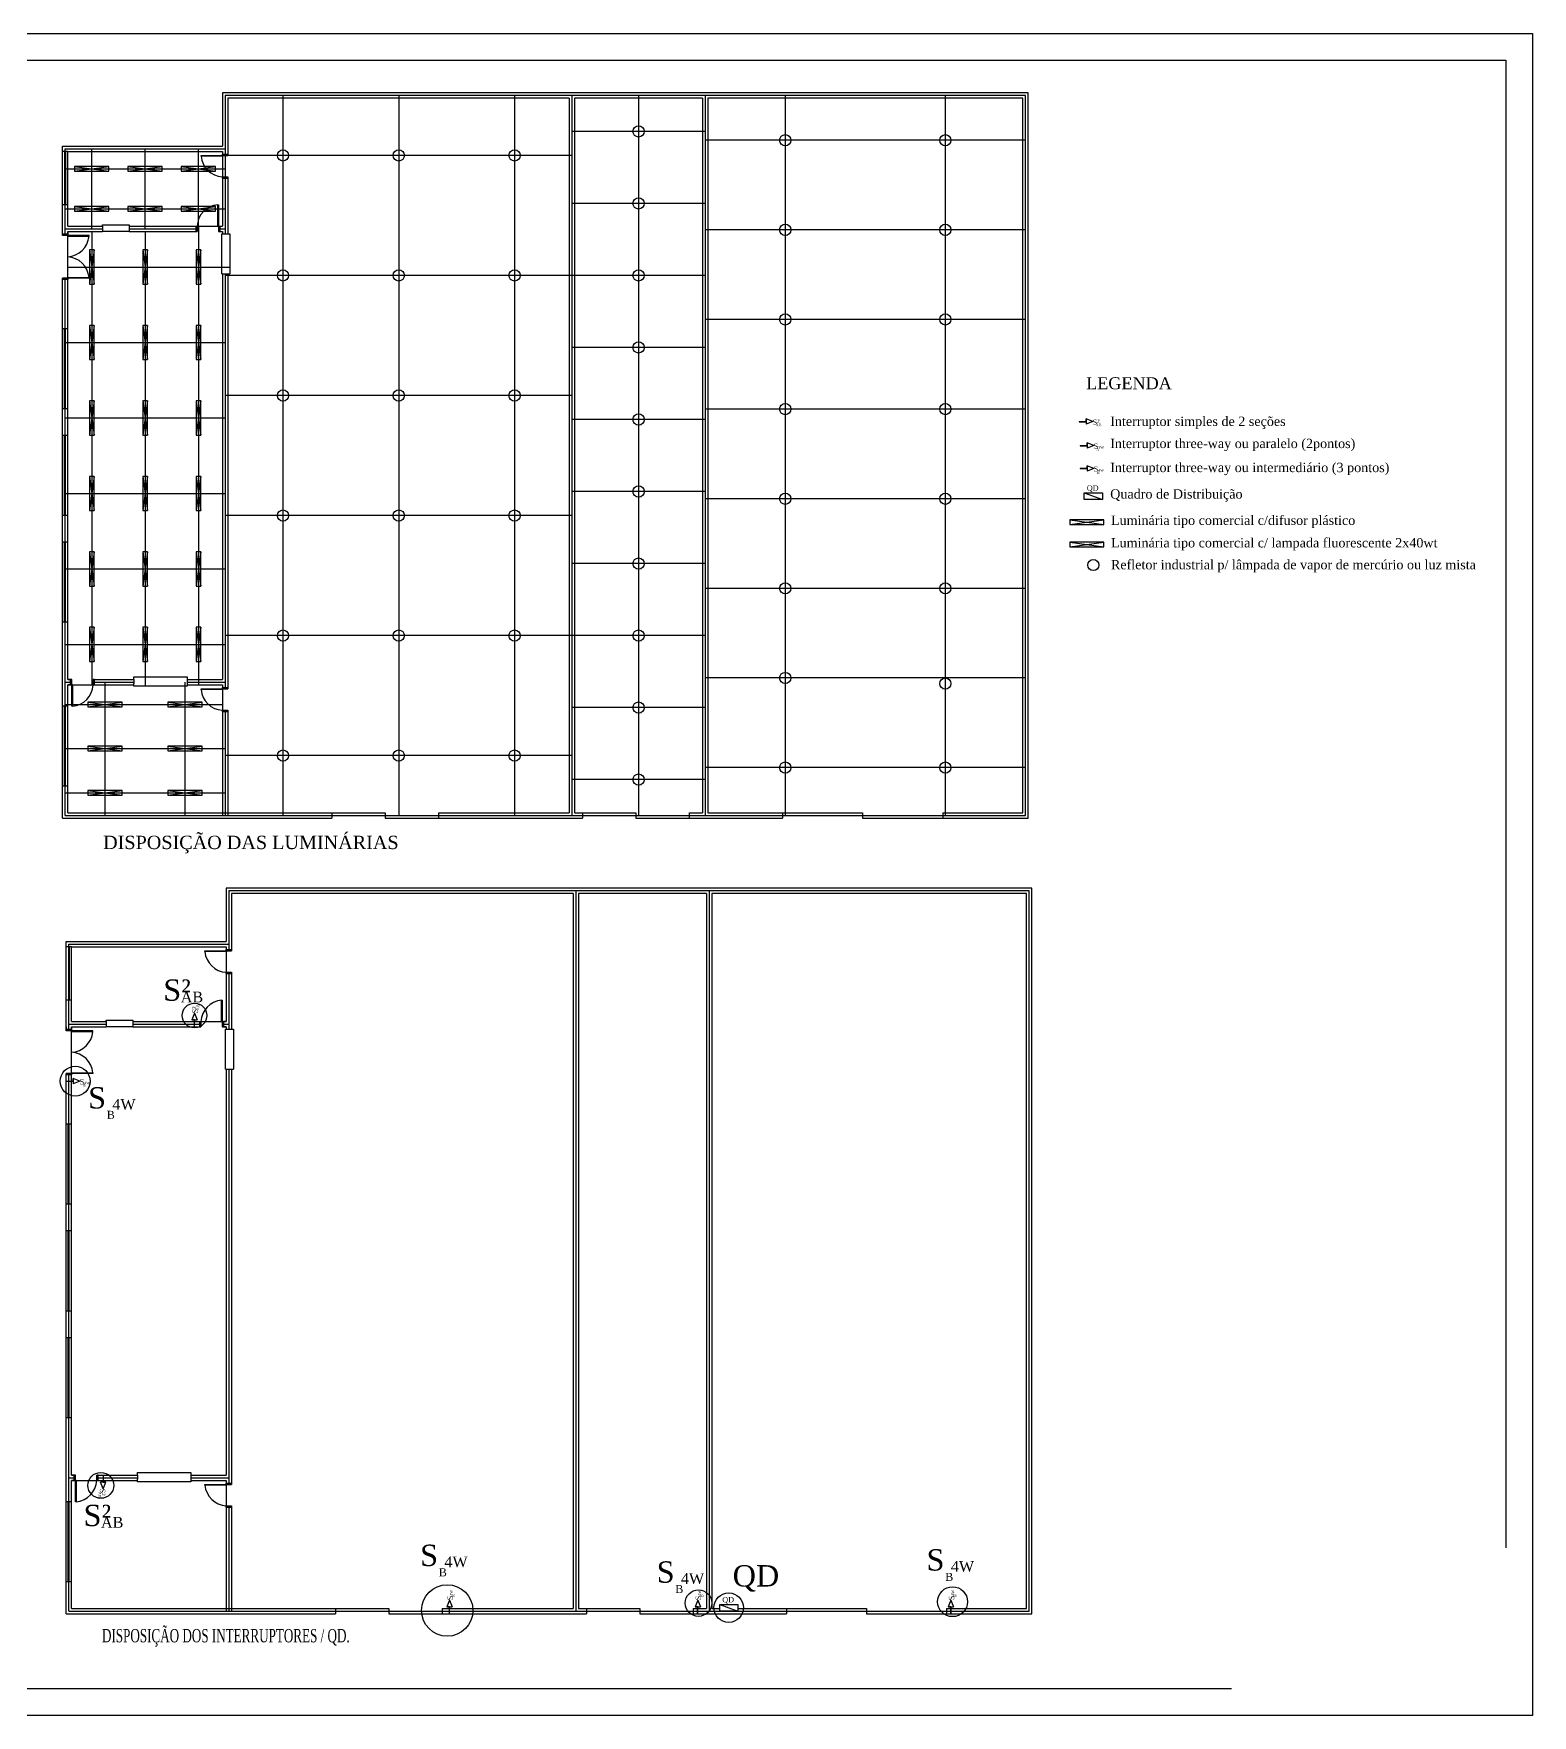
# Model space of a CAD drawing. Extents: x 220.6 to 320.1, y 139.4 to 202.4.
# Drawn here: x 264 to 320.1, y 139.4 to 202.4 of the extents above; entities that cross this region are included whole.
import ezdxf

# ---------------------------------------------------------------- set-up
doc = ezdxf.new("R2010")
doc.units = 0
doc.layers.get('0').update_dxf_attribs({"linetype": 'CONTINUOUS'})
for name, color, linetype in [('DIVISORIA', 5, 'CONTINUOUS'), ('JANELA', 3, 'CONTINUOUS'), ('Layer1', 252, 'CONTINUOUS'), ('LOGICA', 5, 'CONTINUOUS'), ('MARGEXT', 1, 'CONTINUOUS'), ('MOBIL-I', 251, 'CONTINUOUS'), ('MVIEW', 4, 'CONTINUOUS'), ('PAREDE', 6, 'CONTINUOUS')]:
    doc.layers.add(name, color=color, linetype=linetype)
doc.styles.add('STYLE2', font='times.ttf', dxfattribs={"height": 0.15})

msp = doc.modelspace()

# ---------------------------------------------------------------- linework, layer by layer
at = {"color": 0}
for p, q in [((220.61, 202.424), (320.147, 202.424)), ((320.147, 202.424), (320.147, 139.376)), ((223.61, 201.424), (319.147, 201.424)), ((319.147, 201.424), (319.147, 145.658)), ((308.875, 140.376), (223.61, 140.376)), ((320.147, 139.376), (220.61, 139.376))]:
    msp.add_line(p, q, dxfattribs=at)
for p, q in [((301.242, 200.208), (271.042, 200.208)), ((271.042, 200.208), (271.042, 198.208)), ((271.242, 200.008), (271.242, 197.858)), ((284.042, 200.008), (271.242, 200.008)), ((284.042, 200.008), (284.042, 173.208)), ((284.242, 200.008), (284.242, 173.208)), ((289.042, 200.008), (284.242, 200.008)), ((289.042, 200.008), (289.042, 173.208)), ((289.242, 200.008), (289.242, 173.208)), ((301.042, 200.008), (289.242, 200.008)), ((301.042, 173.208), (301.042, 200.008)), ((301.242, 173.008), (301.242, 200.208)), ((265.042, 194.858), (265.042, 198.208)), ((265.042, 195.108), (265.042, 198.208)), ((265.042, 198.208), (271.042, 198.208)), ((265.242, 198.008), (271.042, 198.008)), ((265.242, 195.208), (265.242, 198.008)), ((265.242, 195.208), (265.242, 198.008)), ((271.042, 198.008), (271.042, 197.833)), ((271.042, 198.008), (271.042, 195.208)), ((271.242, 197.058), (271.242, 194.92)), ((265.242, 195.208), (266.542, 195.208)), ((265.242, 178.208), (265.242, 195.008)), ((265.242, 195.008), (265.242, 194.833)), ((265.242, 195.008), (265.242, 194.908)), ((265.242, 195.008), (266.542, 195.008)), ((267.542, 195.208), (271.042, 195.208)), ((267.542, 195.008), (270.092, 195.008)), ((270.892, 195.008), (271.042, 195.008)), ((271.042, 195.008), (271.042, 194.92)), ((265.042, 173.008), (265.042, 193.258)), ((265.242, 193.108), (265.242, 193.208)), ((271.042, 193.42), (271.042, 178.208)), ((271.242, 193.42), (271.242, 177.858)), ((265.242, 178.208), (265.342, 178.208)), ((265.242, 173.208), (265.242, 178.008)), ((265.242, 178.008), (267.717, 178.008)), ((266.242, 178.208), (266.717, 178.208)), ((269.717, 178.008), (271.042, 178.008)), ((270.717, 178.208), (271.042, 178.208)), ((271.042, 178.008), (271.042, 173.108)), ((271.042, 178.008), (271.042, 177.833)), ((271.042, 178.008), (271.042, 177.908)), ((271.242, 178.008), (271.242, 177.908)), ((271.242, 177.058), (271.242, 173.108)), ((265.042, 173.008), (275.142, 173.008)), ((265.242, 173.208), (275.142, 173.208)), ((279.142, 173.208), (284.042, 173.208)), ((279.142, 173.008), (284.542, 173.008)), ((284.242, 173.208), (284.542, 173.208)), ((288.542, 173.208), (289.042, 173.208)), ((288.542, 173.008), (292.042, 173.008)), ((289.242, 173.208), (292.042, 173.208)), ((298.042, 173.208), (301.042, 173.208)), ((298.042, 173.008), (301.242, 173.008)), ((301.384, 170.385), (271.184, 170.385)), ((271.184, 170.385), (271.184, 168.385)), ((301.384, 143.185), (301.384, 170.385)), ((284.184, 170.185), (271.384, 170.185)), ((271.384, 170.185), (271.384, 168.035)), ((284.184, 170.185), (284.184, 143.385)), ((284.384, 170.185), (284.384, 143.385)), ((289.184, 170.185), (284.384, 170.185)), ((289.184, 170.185), (289.184, 143.385)), ((301.184, 170.185), (289.384, 170.185)), ((289.384, 170.185), (289.384, 143.385)), ((301.184, 143.385), (301.184, 170.185)), ((265.184, 168.385), (271.184, 168.385)), ((265.184, 165.285), (265.184, 168.385)), ((265.184, 165.035), (265.184, 168.385)), ((265.384, 168.185), (271.184, 168.185)), ((265.384, 165.385), (265.384, 168.185)), ((265.384, 165.385), (265.384, 168.185)), ((271.184, 168.185), (271.184, 165.385)), ((271.184, 168.185), (271.184, 168.01)), ((271.384, 167.235), (271.384, 165.098)), ((265.384, 165.385), (266.684, 165.385)), ((267.684, 165.385), (271.184, 165.385)), ((265.384, 148.385), (265.384, 165.185)), ((265.384, 165.185), (265.384, 165.085)), ((265.384, 165.185), (265.384, 165.01)), ((265.384, 165.185), (266.684, 165.185)), ((267.684, 165.185), (270.234, 165.185)), ((271.034, 165.185), (271.184, 165.185)), ((271.184, 165.185), (271.184, 165.098)), ((265.184, 143.185), (265.184, 163.435)), ((265.384, 163.285), (265.384, 163.385)), ((271.184, 163.598), (271.184, 148.385)), ((271.384, 163.598), (271.384, 148.035)), ((265.384, 148.385), (265.484, 148.385)), ((265.384, 143.385), (265.384, 148.185)), ((265.384, 148.185), (267.859, 148.185)), ((265.384, 148.185), (265.484, 148.185)), ((266.384, 148.385), (266.859, 148.385)), ((269.859, 148.185), (271.184, 148.185)), ((270.859, 148.385), (271.184, 148.385)), ((271.184, 148.185), (271.184, 143.285)), ((271.184, 148.185), (271.184, 148.085)), ((271.184, 148.185), (271.184, 148.01)), ((271.384, 148.185), (271.384, 148.085)), ((271.384, 147.235), (271.384, 143.285)), ((265.184, 143.185), (275.284, 143.185)), ((265.384, 143.385), (275.284, 143.385)), ((279.284, 143.385), (284.184, 143.385)), ((279.284, 143.185), (284.684, 143.185)), ((284.384, 143.385), (284.684, 143.385)), ((288.684, 143.385), (289.184, 143.385)), ((288.684, 143.185), (292.184, 143.185)), ((289.384, 143.385), (289.684, 143.385)), ((290.364, 143.385), (292.184, 143.385)), ((298.184, 143.385), (301.184, 143.385)), ((298.184, 143.185), (301.384, 143.185))]:
    msp.add_line(p, q)
for centre, radius in [((269.996, 165.614), 0.461), ((265.522, 163.151), 0.561), ((266.484, 147.998), 0.485), ((279.47, 143.309), 0.965), ((288.887, 143.586), 0.498), ((290.021, 143.413), 0.552), ((298.414, 143.637), 0.56)]:
    msp.add_circle(centre, radius, dxfattribs=at)
at = {"layer": 'DIVISORIA'}
for p, q in [((284.142, 200.108), (271.142, 200.108)), ((271.142, 200.108), (271.142, 197.858)), ((284.142, 200.108), (284.142, 173.108)), ((289.142, 200.108), (284.142, 200.108)), ((289.142, 200.108), (289.142, 173.108)), ((301.142, 200.108), (289.142, 200.108)), ((301.142, 173.108), (301.142, 200.108)), ((265.142, 198.008), (265.142, 198.108)), ((265.142, 198.108), (271.142, 198.108)), ((271.142, 197.058), (271.142, 194.92)), ((265.142, 195.108), (265.142, 196.008)), ((265.142, 194.858), (265.142, 195.108)), ((265.142, 195.108), (266.542, 195.108)), ((267.542, 195.108), (270.092, 195.108)), ((270.892, 195.108), (271.142, 195.108)), ((265.142, 191.358), (265.142, 193.258)), ((271.142, 193.42), (271.142, 177.858)), ((265.142, 187.358), (265.142, 188.358)), ((265.142, 183.358), (265.142, 184.358)), ((265.142, 178.108), (265.142, 180.358)), ((265.142, 173.108), (265.142, 178.108)), ((265.142, 178.108), (265.392, 178.108)), ((266.192, 178.108), (267.717, 178.108)), ((269.717, 178.108), (271.142, 178.108)), ((271.142, 177.058), (271.142, 173.108)), ((265.142, 173.108), (271.142, 173.108)), ((271.142, 173.108), (284.142, 173.108)), ((284.142, 173.108), (289.142, 173.108)), ((289.142, 173.108), (301.142, 173.108)), ((284.284, 170.285), (271.284, 170.285)), ((271.284, 170.285), (271.284, 168.035)), ((284.284, 170.285), (284.284, 143.285)), ((289.284, 170.285), (284.284, 170.285)), ((301.284, 170.285), (289.284, 170.285)), ((289.284, 170.285), (289.284, 143.285)), ((301.284, 143.285), (301.284, 170.285)), ((265.284, 168.285), (271.284, 168.285)), ((265.284, 168.185), (265.284, 168.285)), ((271.284, 167.235), (271.284, 165.098)), ((265.284, 165.285), (265.284, 166.185)), ((265.284, 165.035), (265.284, 165.285)), ((265.284, 165.285), (266.684, 165.285)), ((267.684, 165.285), (270.234, 165.285)), ((271.034, 165.285), (271.284, 165.285)), ((265.284, 161.535), (265.284, 163.435)), ((271.284, 163.598), (271.284, 148.035)), ((265.284, 157.535), (265.284, 158.535)), ((265.284, 153.535), (265.284, 154.535)), ((265.284, 148.285), (265.284, 150.535)), ((265.284, 143.285), (265.284, 148.285)), ((265.284, 148.285), (265.534, 148.285)), ((266.334, 148.285), (267.859, 148.285)), ((269.859, 148.285), (271.284, 148.285)), ((271.284, 147.235), (271.284, 143.285)), ((265.284, 143.285), (271.284, 143.285)), ((271.284, 143.285), (284.284, 143.285)), ((284.284, 143.285), (289.284, 143.285)), ((289.284, 143.285), (301.284, 143.285))]:
    msp.add_line(p, q, dxfattribs=at)
at = {"layer": 'JANELA', "color": 3}
for p, q in [((270.184, 165.385), (270.234, 165.385)), ((270.184, 165.185), (270.234, 165.185))]:
    msp.add_line(p, q, dxfattribs=at)
at = {"layer": 'Layer1'}
for p, q in [((273.312, 200.108), (273.312, 173.108)), ((277.652, 200.108), (277.652, 173.108)), ((281.992, 200.108), (281.992, 173.108)), ((286.642, 200.108), (286.642, 173.108)), ((292.142, 200.108), (292.142, 173.108)), ((298.142, 173.108), (298.142, 200.108)), ((289.142, 198.758), (284.142, 198.758)), ((289.142, 198.758), (284.142, 198.758)), ((265.242, 198.008), (265.042, 198.008)), ((265.124, 198.008), (265.124, 196.008)), ((265.159, 198.008), (265.159, 196.008)), ((266.142, 195.108), (266.142, 198.108)), ((268.142, 195.108), (268.142, 198.108)), ((270.142, 195.108), (270.142, 198.108)), ((301.142, 198.428), (289.142, 198.428)), ((265.142, 197.358), (271.142, 197.358)), ((271.042, 197.908), (271.242, 197.908)), ((271.042, 197.858), (271.042, 197.908)), ((271.042, 197.858), (271.242, 197.858)), ((271.142, 197.858), (271.142, 197.058)), ((284.142, 197.858), (271.142, 197.858)), ((271.042, 197.058), (271.242, 197.058)), ((271.042, 197.008), (271.042, 197.058)), ((271.042, 197.008), (271.242, 197.008)), ((271.242, 197.008), (271.242, 197.058)), ((265.242, 196.008), (265.042, 196.008)), ((265.142, 195.858), (271.142, 195.858)), ((289.142, 196.058), (284.142, 196.058)), ((265.042, 194.908), (265.042, 194.858)), ((265.242, 194.908), (265.042, 194.908)), ((265.242, 194.858), (265.042, 194.858)), ((265.242, 194.858), (265.242, 194.908)), ((266.142, 195.008), (266.142, 178.008)), ((268.142, 195.008), (268.142, 177.958)), ((270.042, 195.208), (270.042, 195.008)), ((270.042, 195.208), (270.092, 195.208)), ((270.042, 195.008), (270.092, 195.008)), ((270.092, 195.208), (270.092, 195.008)), ((270.142, 195.208), (270.142, 178.008)), ((270.892, 195.208), (270.892, 195.008)), ((270.892, 195.208), (270.942, 195.208)), ((270.942, 195.008), (270.892, 195.008)), ((270.942, 195.208), (270.942, 195.008)), ((301.142, 195.068), (289.142, 195.068)), ((265.242, 193.675), (271.314, 193.675)), ((265.042, 193.208), (265.042, 193.258)), ((265.242, 193.258), (265.042, 193.258)), ((265.242, 193.208), (265.042, 193.208)), ((265.242, 193.258), (265.242, 193.208)), ((284.142, 193.358), (271.142, 193.358)), ((289.142, 193.358), (284.142, 193.358)), ((301.142, 191.708), (289.142, 191.708)), ((265.242, 191.358), (265.042, 191.358)), ((265.107, 191.358), (265.107, 188.358)), ((265.142, 191.358), (265.142, 188.358)), ((265.142, 190.845), (271.142, 190.845)), ((289.142, 190.658), (284.142, 190.658)), ((284.142, 188.858), (271.142, 188.858)), ((265.242, 188.358), (265.042, 188.358)), ((265.142, 188.015), (271.142, 188.015)), ((289.142, 187.958), (284.142, 187.958)), ((301.142, 188.348), (289.142, 188.348)), ((265.242, 187.358), (265.042, 187.358)), ((265.107, 187.358), (265.107, 184.358)), ((265.142, 187.358), (265.142, 184.358)), ((265.142, 185.185), (271.142, 185.185)), ((289.142, 185.258), (284.142, 185.258)), ((301.142, 184.988), (289.142, 184.988)), ((265.242, 184.358), (265.042, 184.358)), ((284.142, 184.358), (271.142, 184.358)), ((265.242, 183.358), (265.042, 183.358)), ((265.107, 183.358), (265.107, 180.358)), ((265.142, 183.358), (265.142, 180.358)), ((265.142, 182.355), (271.142, 182.355)), ((289.142, 182.558), (284.142, 182.558)), ((301.142, 181.628), (289.142, 181.628)), ((265.242, 180.358), (265.042, 180.358)), ((284.142, 179.858), (271.142, 179.858)), ((289.142, 179.858), (284.142, 179.858)), ((265.142, 179.525), (271.142, 179.525)), ((265.342, 178.208), (265.392, 178.208)), ((265.342, 178.008), (265.342, 178.208)), ((265.392, 178.008), (265.342, 178.008)), ((265.392, 178.008), (265.392, 178.208)), ((266.242, 178.208), (266.192, 178.208)), ((266.192, 178.008), (266.192, 178.208)), ((266.242, 178.008), (266.192, 178.008)), ((266.242, 178.008), (266.242, 178.208)), ((266.642, 173.108), (266.642, 178.108)), ((269.642, 173.108), (269.642, 178.108)), ((271.042, 177.908), (271.242, 177.908)), ((271.042, 177.858), (271.042, 177.908)), ((271.042, 177.858), (271.242, 177.858)), ((271.242, 177.908), (271.242, 177.858)), ((301.142, 178.268), (289.142, 178.268)), ((265.242, 177.208), (265.042, 177.208)), ((265.107, 177.208), (265.107, 174.208)), ((265.142, 177.278), (271.042, 177.278)), ((265.142, 177.208), (265.142, 174.208)), ((271.042, 177.058), (271.242, 177.058)), ((271.042, 177.008), (271.042, 177.058)), ((271.042, 177.008), (271.242, 177.008)), ((271.242, 177.008), (271.242, 177.058)), ((289.142, 177.158), (284.142, 177.158)), ((265.142, 175.618), (271.142, 175.618)), ((284.142, 175.358), (271.142, 175.358)), ((301.142, 174.908), (289.142, 174.908)), ((265.242, 174.208), (265.042, 174.208)), ((289.142, 174.458), (284.142, 174.458)), ((265.142, 173.958), (271.142, 173.958)), ((275.142, 173.208), (277.142, 173.208)), ((275.142, 173.208), (275.142, 173.008)), ((275.142, 173.108), (279.142, 173.108)), ((277.142, 173.208), (277.142, 173.008)), ((277.142, 173.008), (279.142, 173.008)), ((279.142, 173.208), (279.142, 173.008)), ((284.542, 173.208), (286.542, 173.208)), ((284.542, 173.208), (284.542, 173.008)), ((284.542, 173.108), (288.542, 173.108)), ((286.542, 173.208), (286.542, 173.008)), ((286.542, 173.008), (288.542, 173.008)), ((288.542, 173.208), (288.542, 173.008)), ((292.042, 173.208), (295.042, 173.208)), ((292.042, 173.208), (292.042, 173.008)), ((292.042, 173.108), (298.042, 173.108)), ((295.042, 173.208), (295.042, 173.008)), ((295.042, 173.008), (298.042, 173.008)), ((298.042, 173.208), (298.042, 173.008))]:
    msp.add_line(p, q, dxfattribs=at)
for points in [[(271.042, 197.858), (271.042, 197.833), (270.242, 197.833), (270.242, 197.858)], [(270.892, 195.208), (270.867, 195.208), (270.867, 196.008), (270.892, 196.008)], [(265.242, 194.858), (265.242, 194.833), (266.042, 194.833), (266.042, 194.858)], [(265.242, 193.258), (265.242, 193.283), (266.042, 193.283), (266.042, 193.258)], [(265.392, 178.008), (265.417, 178.008), (265.417, 177.208), (265.392, 177.208)], [(271.042, 177.858), (271.042, 177.833), (270.242, 177.833), (270.242, 177.858)]]:
    msp.add_lwpolyline(points, close=True, dxfattribs=at)
for centre, start, end in [((271.087, 197.905), 184.89931, 266.91945), ((270.939, 195.162), 94.89931, 176.91945), ((265.196, 194.905), 273.08055, 355.10069), ((265.196, 193.21), 4.89931, 86.91945), ((265.344, 178.053), 274.89931, 356.91945), ((271.087, 177.905), 184.89931, 266.91945)]:
    msp.add_arc(centre, 0.849, start, end, dxfattribs=at)
at = {"layer": 'LOGICA', "color": 5}
for p, q in [((265.499, 197.27), (266.784, 197.445)), ((265.499, 197.445), (266.784, 197.27)), ((267.499, 197.27), (268.784, 197.445)), ((267.499, 197.445), (268.784, 197.27)), ((269.499, 197.27), (270.784, 197.445)), ((269.499, 197.445), (270.784, 197.27)), ((265.499, 195.945), (266.784, 195.77)), ((265.499, 195.77), (266.784, 195.945)), ((267.499, 195.945), (268.784, 195.77)), ((267.499, 195.77), (268.784, 195.945)), ((269.499, 195.77), (270.784, 195.945)), ((269.499, 195.945), (270.784, 195.77)), ((266.054, 194.317), (266.229, 193.032)), ((266.229, 194.317), (266.054, 193.032)), ((268.054, 194.317), (268.229, 193.032)), ((268.229, 194.317), (268.054, 193.032)), ((270.054, 194.317), (270.229, 193.032)), ((270.229, 194.317), (270.054, 193.032)), ((266.054, 191.487), (266.229, 190.202)), ((266.229, 191.487), (266.054, 190.202)), ((268.054, 191.487), (268.229, 190.202)), ((268.229, 191.487), (268.054, 190.202)), ((270.054, 191.487), (270.229, 190.202)), ((270.229, 191.487), (270.054, 190.202)), ((266.054, 188.657), (266.229, 187.372)), ((266.229, 188.657), (266.054, 187.372)), ((268.054, 188.657), (268.229, 187.372)), ((268.229, 188.657), (268.054, 187.372)), ((270.054, 188.657), (270.229, 187.372)), ((270.229, 188.657), (270.054, 187.372)), ((266.054, 185.827), (266.229, 184.542)), ((266.229, 185.827), (266.054, 184.542)), ((268.054, 185.827), (268.229, 184.542)), ((268.229, 185.827), (268.054, 184.542)), ((270.054, 185.827), (270.229, 184.542)), ((270.229, 185.827), (270.054, 184.542)), ((302.804, 184.198), (304.089, 184.023)), ((302.804, 184.023), (304.089, 184.198)), ((266.054, 182.997), (266.229, 181.712)), ((266.229, 182.997), (266.054, 181.712)), ((268.054, 182.997), (268.229, 181.712)), ((268.229, 182.997), (268.054, 181.712)), ((270.054, 182.997), (270.229, 181.712)), ((270.229, 182.997), (270.054, 181.712)), ((302.804, 183.355), (304.089, 183.18)), ((302.804, 183.18), (304.089, 183.355)), ((266.054, 180.167), (266.229, 178.882)), ((266.229, 180.167), (266.054, 178.882)), ((268.054, 180.167), (268.229, 178.882)), ((268.229, 180.167), (268.054, 178.882)), ((270.054, 180.167), (270.229, 178.882)), ((270.229, 180.167), (270.054, 178.882)), ((265.999, 177.19), (267.284, 177.365)), ((265.999, 177.365), (267.284, 177.19)), ((268.999, 177.19), (270.284, 177.365)), ((268.999, 177.365), (270.284, 177.19)), ((265.999, 175.53), (267.284, 175.705)), ((265.999, 175.705), (267.284, 175.53)), ((268.999, 175.53), (270.284, 175.705)), ((268.999, 175.705), (270.284, 175.53)), ((265.999, 173.87), (267.284, 174.045)), ((265.999, 174.045), (267.284, 173.87)), ((268.999, 173.87), (270.284, 174.045)), ((268.999, 174.045), (270.284, 173.87))]:
    msp.add_line(p, q, dxfattribs=at)
for points in [[(266.784, 197.27), (266.784, 197.445), (265.499, 197.445), (265.499, 197.27)], [(268.784, 197.27), (268.784, 197.445), (267.499, 197.445), (267.499, 197.27)], [(270.784, 197.27), (270.784, 197.445), (269.499, 197.445), (269.499, 197.27)], [(266.784, 195.77), (266.784, 195.945), (265.499, 195.945), (265.499, 195.77)], [(268.784, 195.77), (268.784, 195.945), (267.499, 195.945), (267.499, 195.77)], [(270.784, 195.77), (270.784, 195.945), (269.499, 195.945), (269.499, 195.77)], [(266.054, 193.032), (266.229, 193.032), (266.229, 194.317), (266.054, 194.317)], [(268.054, 193.032), (268.229, 193.032), (268.229, 194.317), (268.054, 194.317)], [(270.054, 193.032), (270.229, 193.032), (270.229, 194.317), (270.054, 194.317)], [(266.054, 190.202), (266.229, 190.202), (266.229, 191.487), (266.054, 191.487)], [(268.054, 190.202), (268.229, 190.202), (268.229, 191.487), (268.054, 191.487)], [(270.054, 190.202), (270.229, 190.202), (270.229, 191.487), (270.054, 191.487)], [(266.054, 187.372), (266.229, 187.372), (266.229, 188.657), (266.054, 188.657)], [(268.054, 187.372), (268.229, 187.372), (268.229, 188.657), (268.054, 188.657)], [(270.054, 187.372), (270.229, 187.372), (270.229, 188.657), (270.054, 188.657)], [(266.054, 184.542), (266.229, 184.542), (266.229, 185.827), (266.054, 185.827)], [(268.054, 184.542), (268.229, 184.542), (268.229, 185.827), (268.054, 185.827)], [(270.054, 184.542), (270.229, 184.542), (270.229, 185.827), (270.054, 185.827)], [(304.089, 184.023), (304.089, 184.198), (302.804, 184.198), (302.804, 184.023)], [(266.054, 181.712), (266.229, 181.712), (266.229, 182.997), (266.054, 182.997)], [(268.054, 181.712), (268.229, 181.712), (268.229, 182.997), (268.054, 182.997)], [(270.054, 181.712), (270.229, 181.712), (270.229, 182.997), (270.054, 182.997)], [(304.089, 183.18), (304.089, 183.355), (302.804, 183.355), (302.804, 183.18)], [(266.054, 178.882), (266.229, 178.882), (266.229, 180.167), (266.054, 180.167)], [(268.054, 178.882), (268.229, 178.882), (268.229, 180.167), (268.054, 180.167)], [(270.054, 178.882), (270.229, 178.882), (270.229, 180.167), (270.054, 180.167)], [(267.284, 177.19), (267.284, 177.365), (265.999, 177.365), (265.999, 177.19)], [(270.284, 177.19), (270.284, 177.365), (268.999, 177.365), (268.999, 177.19)], [(267.284, 175.53), (267.284, 175.705), (265.999, 175.705), (265.999, 175.53)], [(270.284, 175.53), (270.284, 175.705), (268.999, 175.705), (268.999, 175.53)], [(267.284, 173.87), (267.284, 174.045), (265.999, 174.045), (265.999, 173.87)], [(270.284, 173.87), (270.284, 174.045), (268.999, 174.045), (268.999, 173.87)]]:
    msp.add_lwpolyline(points, close=True, dxfattribs=at)
for centre in [(286.642, 198.758), (286.642, 198.758), (292.142, 198.428), (292.142, 198.428), (298.142, 198.428), (298.142, 198.428), (273.312, 197.858), (277.652, 197.858), (281.992, 197.858), (286.642, 196.058), (286.642, 196.058), (292.142, 195.068), (292.142, 195.068), (298.142, 195.068), (298.142, 195.068), (273.312, 193.358), (277.652, 193.358), (281.992, 193.358), (286.642, 193.358), (292.142, 191.708), (292.142, 191.708), (298.142, 191.708), (298.142, 191.708), (286.642, 190.658), (273.312, 188.858), (277.652, 188.858), (281.992, 188.858), (292.142, 188.348), (292.142, 188.348), (298.142, 188.348), (298.142, 188.348), (286.642, 187.958), (286.642, 185.258), (292.142, 184.988), (292.142, 184.988), (298.142, 184.988), (298.142, 184.988), (273.312, 184.358), (277.652, 184.358), (281.992, 184.358), (286.642, 182.558), (303.69, 182.502), (303.69, 182.502), (292.142, 181.628), (292.142, 181.628), (298.142, 181.628), (298.142, 181.628), (273.312, 179.858), (277.652, 179.858), (281.992, 179.858), (286.642, 179.858), (292.142, 178.268), (292.142, 178.268), (298.142, 178.057), (298.142, 178.057), (286.642, 177.158), (273.312, 175.358), (277.652, 175.358), (281.992, 175.358), (286.642, 174.458), (292.142, 174.908), (292.142, 174.908), (298.142, 174.908), (298.142, 174.908)]:
    msp.add_circle(centre, 0.211, dxfattribs=at)
at = {"layer": 'MARGEXT', "color": 1}
for p, q in [((303.419, 187.879), (303.419, 187.979)), ((303.419, 187.979), (303.419, 187.779)), ((303.669, 187.879), (303.419, 187.979)), ((303.157, 187.882), (303.419, 187.882)), ((303.157, 187.882), (303.157, 187.876)), ((303.157, 187.876), (303.419, 187.876)), ((303.669, 187.879), (303.419, 187.779)), ((303.196, 186.981), (303.458, 186.981)), ((303.196, 186.981), (303.196, 186.975)), ((303.196, 186.975), (303.458, 186.975)), ((303.458, 186.978), (303.458, 187.078)), ((303.458, 187.078), (303.458, 186.878)), ((303.708, 186.978), (303.458, 187.078)), ((303.708, 186.978), (303.458, 186.878)), ((303.196, 186.128), (303.196, 186.122)), ((303.196, 186.128), (303.458, 186.128)), ((303.196, 186.122), (303.458, 186.122)), ((303.708, 186.125), (303.458, 186.225)), ((303.458, 186.225), (303.458, 186.025)), ((303.458, 186.125), (303.458, 186.225)), ((303.708, 186.125), (303.458, 186.025)), ((303.35, 185.212), (304.03, 184.962)), ((269.996, 165.698), (269.896, 165.448)), ((269.996, 165.448), (269.896, 165.448)), ((269.896, 165.448), (270.096, 165.448)), ((269.993, 165.185), (269.993, 165.448)), ((269.996, 165.698), (270.096, 165.448)), ((269.999, 165.185), (269.999, 165.448)), ((269.993, 165.185), (269.999, 165.185)), ((265.182, 163.156), (265.182, 163.15)), ((265.182, 163.156), (265.444, 163.156)), ((265.182, 163.15), (265.444, 163.15)), ((265.694, 163.153), (265.444, 163.253)), ((265.444, 163.253), (265.444, 163.053)), ((265.444, 163.153), (265.444, 163.253)), ((265.694, 163.153), (265.444, 163.053)), ((266.565, 148.382), (266.565, 148.119)), ((266.571, 148.382), (266.565, 148.382)), ((266.571, 148.382), (266.571, 148.119)), ((266.668, 148.119), (266.468, 148.119)), ((266.568, 147.869), (266.468, 148.119)), ((266.568, 148.119), (266.668, 148.119)), ((266.568, 147.869), (266.668, 148.119)), ((279.557, 143.696), (279.457, 143.446)), ((279.457, 143.446), (279.657, 143.446)), ((279.557, 143.446), (279.457, 143.446)), ((279.554, 143.184), (279.554, 143.446)), ((279.554, 143.184), (279.56, 143.184)), ((279.557, 143.696), (279.657, 143.446)), ((279.56, 143.184), (279.56, 143.446)), ((288.859, 143.696), (288.759, 143.446)), ((288.859, 143.446), (288.759, 143.446)), ((288.759, 143.446), (288.959, 143.446)), ((288.856, 143.184), (288.856, 143.446)), ((288.856, 143.184), (288.862, 143.184)), ((288.859, 143.696), (288.959, 143.446)), ((288.862, 143.184), (288.862, 143.446)), ((289.684, 143.535), (290.364, 143.285)), ((298.353, 143.696), (298.253, 143.446)), ((298.253, 143.446), (298.453, 143.446)), ((298.353, 143.446), (298.253, 143.446)), ((298.35, 143.184), (298.35, 143.446)), ((298.35, 143.184), (298.356, 143.184)), ((298.353, 143.696), (298.453, 143.446)), ((298.356, 143.184), (298.356, 143.446))]:
    msp.add_line(p, q, dxfattribs=at)
for points in [[(303.35, 185.212), (304.03, 185.212), (304.03, 184.962), (303.35, 184.962)], [(289.684, 143.535), (290.364, 143.535), (290.364, 143.285), (289.684, 143.285)]]:
    msp.add_lwpolyline(points, close=True, dxfattribs=at)
at = {"layer": 'MOBIL-I', "color": 251}
for p, q in [((265.384, 168.185), (265.184, 168.185)), ((265.266, 168.185), (265.266, 166.185)), ((265.301, 168.185), (265.301, 166.185)), ((271.184, 168.035), (271.184, 168.085)), ((271.184, 168.085), (271.384, 168.085)), ((271.184, 168.035), (271.384, 168.035)), ((271.384, 168.085), (271.384, 168.035)), ((271.184, 167.185), (271.184, 167.235)), ((271.184, 167.235), (271.384, 167.235)), ((271.184, 167.185), (271.384, 167.185)), ((271.384, 167.185), (271.384, 167.235)), ((265.384, 166.185), (265.184, 166.185)), ((270.184, 165.385), (270.184, 165.185)), ((270.234, 165.385), (270.234, 165.185)), ((271.034, 165.385), (271.084, 165.385)), ((271.034, 165.385), (271.034, 165.185)), ((271.084, 165.385), (271.084, 165.185)), ((265.384, 165.085), (265.184, 165.085)), ((265.184, 165.085), (265.184, 165.035)), ((265.384, 165.035), (265.184, 165.035)), ((265.384, 165.035), (265.384, 165.085)), ((271.084, 165.185), (271.034, 165.185)), ((265.384, 163.435), (265.184, 163.435)), ((265.184, 163.385), (265.184, 163.435)), ((265.384, 163.385), (265.184, 163.385)), ((265.384, 163.435), (265.384, 163.385)), ((265.384, 161.535), (265.184, 161.535)), ((265.249, 161.535), (265.249, 158.535)), ((265.284, 161.535), (265.284, 158.535)), ((265.384, 158.535), (265.184, 158.535)), ((265.384, 157.535), (265.184, 157.535)), ((265.249, 157.535), (265.249, 154.535)), ((265.284, 157.535), (265.284, 154.535)), ((265.384, 154.535), (265.184, 154.535)), ((265.384, 153.535), (265.184, 153.535)), ((265.249, 153.535), (265.249, 150.535)), ((265.284, 153.535), (265.284, 150.535)), ((265.384, 150.535), (265.184, 150.535)), ((265.484, 148.185), (265.484, 148.385)), ((265.484, 148.385), (265.534, 148.385)), ((265.534, 148.185), (265.484, 148.185)), ((265.534, 148.185), (265.534, 148.385)), ((266.334, 148.185), (266.334, 148.385)), ((266.384, 148.385), (266.334, 148.385)), ((266.384, 148.185), (266.334, 148.185)), ((266.384, 148.185), (266.384, 148.385)), ((271.184, 148.035), (271.184, 148.085)), ((271.184, 148.085), (271.384, 148.085)), ((271.184, 148.035), (271.384, 148.035)), ((271.384, 148.085), (271.384, 148.035)), ((265.366, 147.385), (265.166, 147.385)), ((265.249, 147.385), (265.249, 144.385)), ((265.284, 147.385), (265.284, 144.385)), ((271.184, 147.185), (271.184, 147.235)), ((271.184, 147.235), (271.384, 147.235)), ((271.184, 147.185), (271.384, 147.185)), ((271.384, 147.185), (271.384, 147.235)), ((265.366, 144.385), (265.166, 144.385)), ((275.284, 143.385), (277.284, 143.385)), ((275.284, 143.385), (275.284, 143.185)), ((275.284, 143.285), (279.284, 143.285)), ((277.284, 143.385), (277.284, 143.185)), ((277.284, 143.185), (279.284, 143.185)), ((279.284, 143.385), (279.284, 143.185)), ((284.684, 143.385), (286.684, 143.385)), ((284.684, 143.385), (284.684, 143.185)), ((284.684, 143.285), (288.684, 143.285)), ((286.684, 143.385), (286.684, 143.185)), ((286.684, 143.185), (288.684, 143.185)), ((288.684, 143.385), (288.684, 143.185)), ((292.184, 143.385), (295.184, 143.385)), ((292.184, 143.385), (292.184, 143.185)), ((292.184, 143.285), (298.184, 143.285)), ((295.184, 143.385), (295.184, 143.185)), ((295.184, 143.185), (298.184, 143.185)), ((298.184, 143.385), (298.184, 143.185))]:
    msp.add_line(p, q, dxfattribs=at)
for points in [[(271.184, 168.035), (271.184, 168.01), (270.384, 168.01), (270.384, 168.035)], [(271.034, 165.385), (271.009, 165.385), (271.009, 166.185), (271.034, 166.185)], [(265.384, 165.035), (265.384, 165.01), (266.184, 165.01), (266.184, 165.035)], [(265.384, 163.435), (265.384, 163.46), (266.184, 163.46), (266.184, 163.435)], [(265.534, 148.185), (265.559, 148.185), (265.559, 147.385), (265.534, 147.385)], [(271.184, 148.035), (271.184, 148.01), (270.384, 148.01), (270.384, 148.035)]]:
    msp.add_lwpolyline(points, close=True, dxfattribs=at)
for centre, start, end in [((271.23, 168.082), 184.89931, 266.91945), ((271.081, 165.339), 94.89931, 176.91945), ((265.338, 165.082), 273.08055, 355.10069), ((265.338, 163.387), 4.89931, 86.91945), ((265.486, 148.23), 274.89931, 356.91945), ((271.23, 148.082), 184.89931, 266.91945)]:
    msp.add_arc(centre, 0.849, start, end, dxfattribs=at)
at = {"layer": 'MVIEW', "color": 4}
for p, q in [((266.542, 195.258), (267.542, 195.258)), ((266.542, 195.208), (266.542, 195.258)), ((266.542, 195.208), (266.542, 195.008)), ((267.542, 195.008), (266.542, 195.008)), ((267.542, 195.258), (267.542, 195.008)), ((271.014, 193.42), (271.014, 194.92)), ((271.014, 194.92), (271.314, 194.92)), ((271.314, 194.92), (271.314, 193.42)), ((271.014, 193.42), (271.314, 193.42)), ((266.717, 178.208), (267.717, 178.208)), ((267.717, 178.208), (267.717, 178.308)), ((267.717, 178.308), (269.717, 178.308)), ((267.717, 178.208), (267.717, 178.058)), ((267.717, 177.958), (267.717, 178.058)), ((269.717, 177.958), (267.717, 177.958)), ((269.717, 178.308), (269.717, 178.208)), ((269.717, 178.208), (269.717, 178.058)), ((269.717, 178.208), (270.717, 178.208)), ((269.717, 178.058), (269.717, 177.958)), ((266.684, 165.435), (267.684, 165.435)), ((266.684, 165.385), (266.684, 165.435)), ((266.684, 165.385), (266.684, 165.185)), ((267.684, 165.435), (267.684, 165.185)), ((267.684, 165.185), (266.684, 165.185)), ((271.156, 165.098), (271.456, 165.098)), ((271.156, 163.598), (271.156, 165.098)), ((271.456, 165.098), (271.456, 163.598)), ((271.156, 163.598), (271.456, 163.598)), ((266.859, 148.385), (267.859, 148.385)), ((267.859, 148.485), (269.859, 148.485)), ((267.859, 148.385), (267.859, 148.485)), ((267.859, 148.385), (267.859, 148.235)), ((267.859, 148.135), (267.859, 148.235)), ((269.859, 148.485), (269.859, 148.385)), ((269.859, 148.385), (269.859, 148.235)), ((269.859, 148.385), (270.859, 148.385)), ((269.859, 148.235), (269.859, 148.135)), ((269.859, 148.135), (267.859, 148.135))]:
    msp.add_line(p, q, dxfattribs=at)
at = {"layer": 'PAREDE', "color": 6}
for p, q in [((271.042, 198.008), (271.042, 197.908)), ((265.392, 178.208), (265.242, 178.208)), ((265.242, 178.008), (265.417, 178.008)), ((265.242, 178.008), (265.417, 178.008)), ((265.417, 178.008), (265.242, 178.008)), ((271.184, 168.185), (271.184, 168.085)), ((271.384, 168.185), (271.384, 168.085)), ((271.184, 165.385), (271.084, 165.385)), ((265.184, 165.185), (265.184, 165.085)), ((271.184, 165.185), (271.084, 165.185)), ((265.534, 148.385), (265.384, 148.385)), ((265.559, 148.185), (265.384, 148.185)), ((265.384, 148.185), (265.559, 148.185)), ((265.384, 148.185), (265.559, 148.185))]:
    msp.add_line(p, q, dxfattribs=at)

# ---------------------------------------------------------------- texts
at = {"style": 'STYLE2'}
for s, height, p in [('S²', 0.8, (268.825, 166.167)), ('AB', 0.4, (269.479, 166.106)), ('S', 0.8, (266.006, 162.127)), ('B', 0.3, (266.704, 161.74)), ('4W', 0.4, (266.915, 162.083)), ('S²', 0.8, (265.836, 146.472)), ('AB', 0.4, (266.49, 146.412)), ('S', 0.8, (278.453, 144.975)), ('4W', 0.4, (279.363, 144.931)), ('S', 0.8, (287.32, 144.35)), ('S', 0.8, (297.437, 144.805)), ('4W', 0.4, (298.347, 144.76)), ('B', 0.3, (279.152, 144.588)), ('4W', 0.4, (288.229, 144.306)), ('B', 0.3, (298.136, 144.418)), ('B', 0.3, (288.018, 143.963))]:
    msp.add_text(s, height=height, dxfattribs=at).set_placement(p)
at = {"color": 0, "style": 'STYLE2'}
msp.add_text('QD', height=0.8, dxfattribs=at).set_placement((290.17, 144.207))
at = {"layer": 'Layer1', "color": 252, "style": 'STYLE2'}
for s, height, p in [('LEGENDA', 0.45, (303.421, 189.091)), ('Interruptor simples de 2 seções', 0.35, (304.322, 187.716)), ('Interruptor three-way ou paralelo (2pontos)', 0.35, (304.322, 186.886)), ('Interruptor three-way ou intermediário (3 pontos)', 0.35, (304.322, 185.985)), ('Quadro de Distribuição', 0.35, (304.322, 184.991)), ('Luminária tipo comercial c/difusor plástico', 0.35, (304.349, 184.005)), ('Luminária tipo comercial c/ lampada fluorescente 2x40wt', 0.35, (304.349, 183.162)), ('Refletor industrial p/ lâmpada de vapor de mercúrio ou luz mista', 0.35, (304.349, 182.341)), ('DISPOSIÇÃO DAS LUMINÁRIAS', 0.5, (266.569, 171.853))]:
    msp.add_text(s, height=height, dxfattribs=at).set_placement(p)
at = {"layer": 'Layer1', "color": 252, "style": 'STYLE2', "width": 0.65}
msp.add_text('DISPOSIÇÃO DOS INTERRUPTORES / QD.', height=0.5, dxfattribs=at).set_placement((266.527, 142.114))
at = {"layer": 'MARGEXT', "color": 1, "style": 'STYLE2'}
for s, height, p in [('S²', 0.2, (303.664, 187.759)), ('AB', 0.1, (303.785, 187.698)), ('S', 0.2, (303.703, 186.858)), ('A', 0.1, (303.798, 186.775)), ('3W', 0.1, (303.872, 186.859)), ('S', 0.2, (303.703, 186.005)), ('B', 0.1, (303.823, 185.917)), ('4W', 0.1, (303.872, 186.006)), ('QD', 0.2, (303.446, 185.288)), ('S', 0.2, (265.689, 163.033)), ('B', 0.1, (265.809, 162.945)), ('4W', 0.1, (265.858, 163.034)), ('QD', 0.2, (289.78, 143.611))]:
    msp.add_text(s, height=height, dxfattribs=at).set_placement(p)
for s, height, rotation, p in [('S²', 0.2, 90, (270.116, 165.692)), ('AB', 0.1, 90, (270.177, 165.814)), ('AB', 0.1, 270, (266.387, 147.753)), ('S²', 0.2, 270, (266.448, 147.875)), ('S', 0.2, 90, (279.677, 143.691)), ('4W', 0.1, 90, (279.675, 143.86)), ('B', 0.1, 90, (279.764, 143.811)), ('S', 0.2, 90, (288.979, 143.691)), ('4W', 0.1, 90, (288.977, 143.86)), ('B', 0.1, 90, (289.066, 143.811)), ('S', 0.2, 90, (298.473, 143.691)), ('4W', 0.1, 90, (298.472, 143.86)), ('B', 0.1, 90, (298.56, 143.811))]:
    msp.add_text(s, height=height, rotation=rotation, dxfattribs=at).set_placement(p)

doc.saveas('drawing.dxf')
